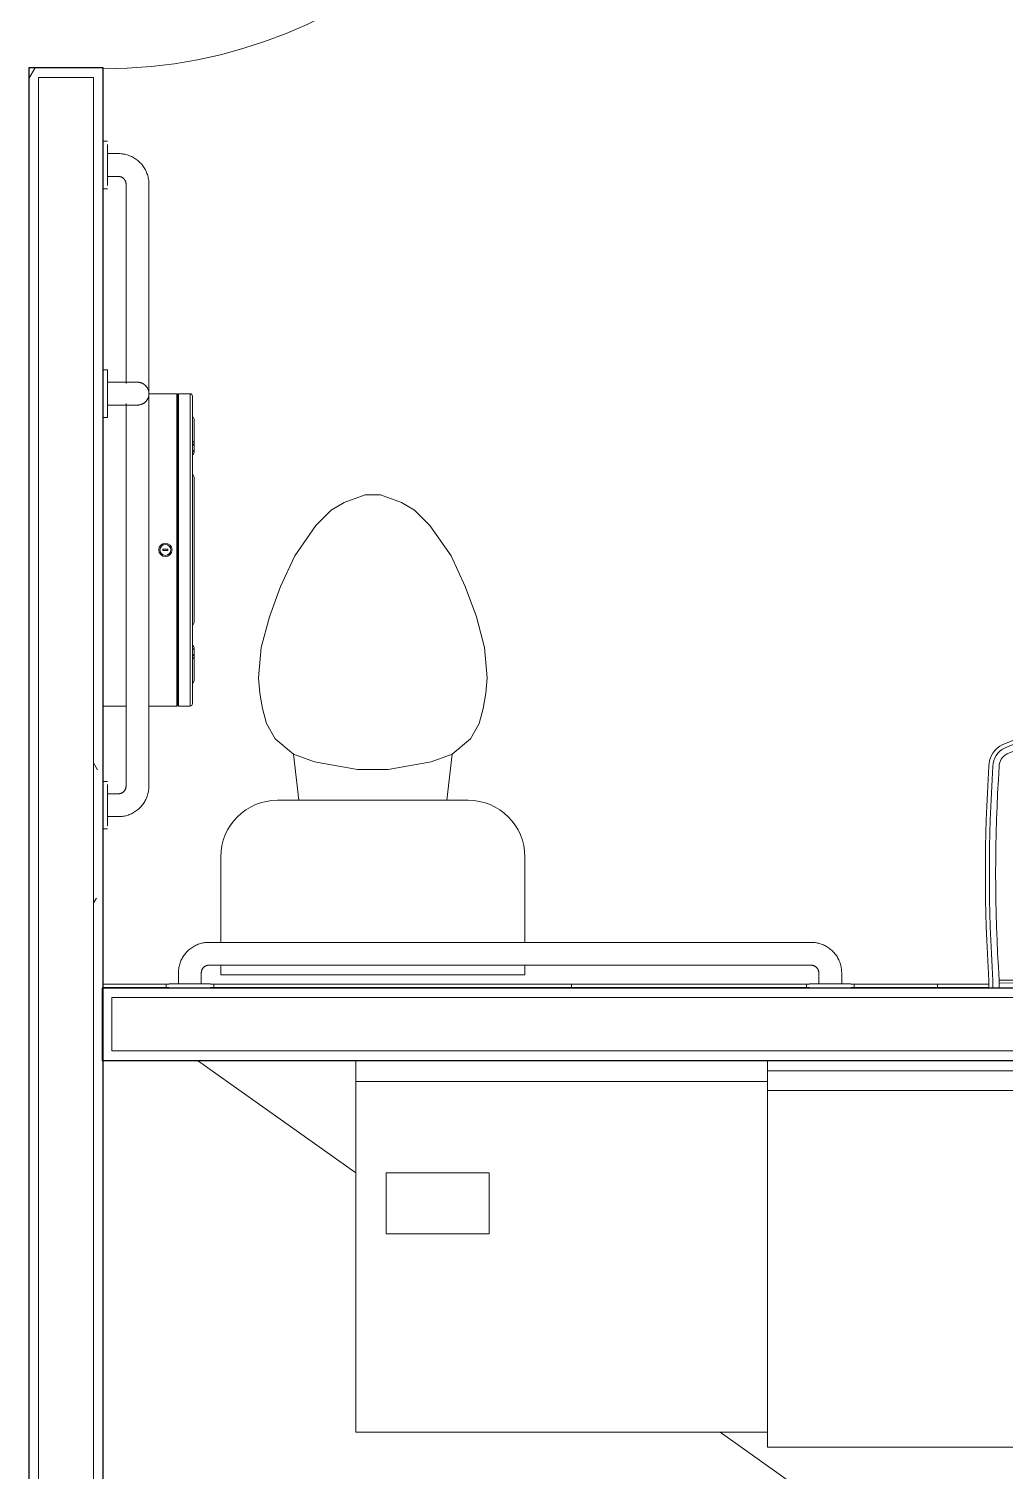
# Model space of a CAD drawing. Header units: inches. Extents: x -1442 to 59636, y -36095 to 792.
# Drawn here: x 58442.4 to 58506.5, y -22497.1 to -22402.5 of the extents above; entities that cross this region are included whole.
import ezdxf

# ---------------------------------------------------------------- set-up
doc = ezdxf.new("R2010")
doc.units = ezdxf.units.IN
doc.header["$MEASUREMENT"] = 0
for name, color, linetype, lineweight in [('A-DOOR', 31, 'Continuous', 9), ('A-FLOR', 192, 'Continuous', 9), ('A-WALL', 113, 'Continuous', 9), ('A-WALL-PATT', 111, 'Continuous', 25), ('I-WALL', 2, 'Continuous', 9), ('P-SANR-FIXT', 6, 'Continuous', 9), ('Q-SPCQ', 91, 'Continuous', 13)]:
    doc.layers.add(name, color=color, linetype=linetype, lineweight=lineweight)
pattern_1 = [(0, (33272.468, 0), (61.44, 15.36), [2.534, -43.546, 2.534, -43.546, -245.76]), (0, (33272.468, 0), (61.44, 15.36), [-92.16, 2.534, -89.626, 2.534, -43.546, -107.52]), (0, (33272.468, 0), (61.44, 15.36), [-230.4, 2.534, -28.186, 2.534, -74.266]), (120, (33295.508, 7.68), (-44.02215, 45.528601), [2.534, -43.546, 2.534, -43.546, -245.76]), (120, (33295.508, 7.68), (-44.02215, 45.528601), [-92.16, 2.534, -89.626, 2.534, -43.546, -107.52]), (120, (33295.508, 7.68), (-44.02215, 45.528601), [-230.4, 2.534, -28.186, 2.534, -74.266]), (240, (33303.188, 38.4), (-17.41785, -60.888601), [2.534, -43.546, 2.534, -43.546, -245.76]), (240, (33303.188, 38.4), (-17.41785, -60.888601), [-92.16, 2.534, -89.626, 2.534, -43.546, -107.52]), (240, (33303.188, 38.4), (-17.41785, -60.888601), [-230.4, 2.534, -28.186, 2.534, -74.266])]

# ---------------------------------------------------------------- blocks, each defined once
blk = doc.blocks.new('Toilet-Domestic-3D - Toilet-Domestic-3D-V45-Egress Plan')
at = {"layer": 'P-SANR-FIXT', "color": 10, "lineweight": 13}
for p, q in [((-2.74, 11), (-1.874, 11.5)), ((-1.874, 11.5), (-0.5, 12)), ((-0.5, 12), (0.5, 12)), ((0.5, 12), (1.874, 11.5)), ((1.874, 11.5), (2.74, 11)), ((-3.74, 10), (-2.74, 11)), ((2.74, 11), (3.74, 10)), ((-5.127, 8), (-3.74, 10)), ((3.74, 10), (5.127, 8)), ((-6.06, 6), (-5.127, 8)), ((5.127, 8), (6.06, 6)), ((-6.788, 4), (-6.06, 6)), ((6.06, 6), (6.788, 4)), ((-7.326, 1.992), (-6.788, 4)), ((6.788, 4), (7.326, 1.992)), ((-7.5, 0), (-7.326, 1.992)), ((7.326, 1.992), (7.5, 0)), ((-7.413, -0.996), (-7.5, 0)), ((7.5, 0), (7.413, -0.996)), ((-7.236, -2), (-7.413, -0.996)), ((7.413, -0.996), (7.236, -2)), ((-6.968, -3), (-7.236, -2)), ((7.236, -2), (6.968, -3)), ((-6.401, -4), (-6.968, -3)), ((6.968, -3), (6.401, -4)), ((-5.209, -5), (-6.401, -4)), ((6.401, -4), (5.209, -5)), ((-3.836, -5.5), (-5.209, -5)), ((-4.862, -8.024), (-5.209, -5)), ((-1, -6), (-3.836, -5.5)), ((3.836, -5.5), (1, -6)), ((5.209, -5), (3.836, -5.5)), ((4.862, -8.024), (5.209, -5)), ((1, -6), (-1, -6)), ((6.25, -8.024), (-6.25, -8.024)), ((-9.976, -11.75), (-9.976, -17.352)), ((9.976, -17.377), (9.976, -11.75)), ((-9.976, -18.851), (-9.976, -19.476)), ((9.976, -19.476), (9.976, -18.826)), ((-9.976, -19.476), (9.976, -19.476))]:
    blk.add_line(p, q, dxfattribs=at)
for centre, start, end in [((-6.25, -11.75), 90, 180), ((6.25, -11.75), 0, 90)]:
    blk.add_arc(centre, 3.726, start, end, dxfattribs=at)
blk = doc.blocks.new('Sink-Bathroom-Kohler-Pinoir-2035-8 - Vitreous_China-0-White-V46-Egress Plan')
at = {"layer": 'P-SANR-FIXT', "color": 7}
for p, q in [((25232.927, -22465.428), (25232.927, -22464.931)), ((25233.183, -22464.922), (25233.183, -22465.428)), ((25233.596, -22465.428), (25233.596, -22464.908)), ((25233.596, -22465.095), (25235.046, -22465.093)), ((25235.046, -22464.908), (25233.597, -22464.908)), ((25254.496, -22464.908), (25253.046, -22464.908)), ((25253.046, -22465.093), (25254.497, -22465.095)), ((25254.497, -22464.908), (25254.497, -22465.428)), ((25254.91, -22465.428), (25254.91, -22464.922)), ((25255.166, -22464.931), (25255.166, -22465.428))]:
    blk.add_line(p, q, dxfattribs=at)
for centre, radius, start, end in [((25244.048, -22472.728), 25.411, 66.33023, 113.67416), ((25244.048, -22472.728), 25.155, 66.33023, 113.67265), ((25244.048, -22472.728), 24.741, 66.33023, 113.66977), ((25234.472, -22450.867), 1.545, 113.96045, 180.03452), ((25244.046, -22461.139), 12.202, 53.76827, 126.23173), ((25244.046, -22461.139), 11.567, 53.69309, 126.30691), ((25253.634, -22450.858), 1.532, 359.50574, 66.33023), ((25234.472, -22450.867), 1.289, 113.98765, 180.39647), ((25234.472, -22450.867), 0.875, 114.05534, 181.29272), ((25253.634, -22450.858), 0.862, 358.07827, 66.33023), ((25253.634, -22450.858), 1.276, 359.09648, 66.33023), ((25339.276, -22457.898), 106.581, 176.21831, 183.7835), ((25339.276, -22457.898), 106.325, 176.21351, 183.78805), ((25339.276, -22457.898), 105.911, 176.20455, 183.79545), ((25239.54, -22455.377), 4.895, 123.55144, 230.63664), ((25248.553, -22455.377), 4.895, 309.36336, 56.44856), ((25148.817, -22457.898), 105.911, 356.20455, 3.79545), ((25148.817, -22457.898), 106.325, 356.21195, 3.78539), ((25148.817, -22457.898), 106.581, 356.2165, 3.78002), ((25239.54, -22455.377), 4.26, 123.35585, 230.42253), ((25248.553, -22455.377), 4.26, 309.57747, 56.64415), ((25244.046, -22448.848), 12.183, 233.65076, 268.80427), ((25244.046, -22459.053), 0.934, 106.05462, 180), ((25244.046, -22459.053), 0.934, 180, 253.94538), ((25244.046, -22448.848), 12.183, 271.19573, 306.34924), ((25244.046, -22459.053), 0.934, 0, 73.94538), ((25244.046, -22459.053), 0.934, 286.05462, 0), ((25244.046, -22448.848), 12.818, 233.57252, 268.86344), ((25244.046, -22448.848), 12.818, 271.13656, 306.42748), ((25240.05, -22463.105), 0.692, 0, 170.18126), ((25248.046, -22463.115), 0.69, 0, 180), ((25240.05, -22463.105), 0.692, 195.218, 0), ((25248.046, -22463.115), 0.69, 180, 0)]:
    blk.add_arc(centre, radius, start, end, dxfattribs=at)
blk = doc.blocks.new('817_Grab_Bars - 8170-001420-V48-Egress Plan')
at = {"layer": 'Q-SPCQ', "color": 10}
for p, q in [((25521.671, -22642.74), (25521.39, -22642.74)), ((25521.671, -22642.95), (25521.671, -22644.303)), ((25522.39, -22643.553), (25521.671, -22643.553)), ((25521.671, -22644.303), (25521.671, -22645.656)), ((25521.671, -22645.053), (25522.39, -22645.053)), ((25521.39, -22645.865), (25521.671, -22645.865)), ((25522.89, -22645.553), (25522.89, -22685.053)), ((25524.39, -22685.053), (25524.39, -22645.553)), ((25521.671, -22684.74), (25521.39, -22684.74)), ((25521.671, -22684.95), (25521.671, -22686.303)), ((25522.39, -22685.553), (25521.671, -22685.553)), ((25521.671, -22686.303), (25521.671, -22687.656)), ((25521.671, -22687.053), (25522.39, -22687.053)), ((25521.39, -22687.865), (25521.671, -22687.865))]:
    blk.add_line(p, q, dxfattribs=at)
at = {"layer": 'Q-SPCQ', "color": 10, "flags": 128}
for points in [[(25524.39, -22645.553), (25524.389, -22645.473), (25524.384, -22645.393), (25524.376, -22645.313), (25524.365, -22645.234), (25524.35, -22645.155), (25524.333, -22645.077), (25524.312, -22645), (25524.289, -22644.924), (25524.262, -22644.848), (25524.232, -22644.774), (25524.2, -22644.701), (25524.164, -22644.629), (25524.126, -22644.559), (25524.085, -22644.49), (25524.041, -22644.424), (25523.994, -22644.358), (25523.945, -22644.295), (25523.894, -22644.234), (25523.84, -22644.175), (25523.784, -22644.118), (25523.725, -22644.064), (25523.665, -22644.011), (25523.602, -22643.962), (25523.537, -22643.914), (25523.471, -22643.87), (25523.403, -22643.828), (25523.333, -22643.789), (25523.262, -22643.753), (25523.189, -22643.719), (25523.115, -22643.689), (25523.04, -22643.661), (25522.964, -22643.637), (25522.887, -22643.615), (25522.809, -22643.597), (25522.73, -22643.582), (25522.651, -22643.57), (25522.572, -22643.561), (25522.492, -22643.555), (25522.412, -22643.553), (25522.39, -22643.553)], [(25522.39, -22645.053), (25522.41, -22645.053), (25522.43, -22645.054), (25522.45, -22645.056), (25522.47, -22645.059), (25522.49, -22645.063), (25522.509, -22645.067), (25522.528, -22645.072), (25522.548, -22645.078), (25522.566, -22645.085), (25522.585, -22645.092), (25522.603, -22645.1), (25522.621, -22645.109), (25522.639, -22645.119), (25522.656, -22645.129), (25522.673, -22645.14), (25522.689, -22645.152), (25522.705, -22645.164), (25522.72, -22645.177), (25522.735, -22645.19), (25522.749, -22645.204), (25522.763, -22645.219), (25522.776, -22645.234), (25522.788, -22645.25), (25522.8, -22645.266), (25522.811, -22645.283), (25522.821, -22645.3), (25522.831, -22645.317), (25522.84, -22645.335), (25522.849, -22645.353), (25522.856, -22645.372), (25522.863, -22645.39), (25522.869, -22645.409), (25522.875, -22645.429), (25522.879, -22645.448), (25522.883, -22645.468), (25522.886, -22645.488), (25522.888, -22645.507), (25522.89, -22645.527), (25522.89, -22645.547), (25522.89, -22645.553)], [(25522.39, -22687.053), (25522.47, -22687.051), (25522.55, -22687.046), (25522.63, -22687.038), (25522.709, -22687.027), (25522.788, -22687.013), (25522.866, -22686.995), (25522.943, -22686.975), (25523.019, -22686.951), (25523.095, -22686.925), (25523.169, -22686.895), (25523.242, -22686.862), (25523.314, -22686.827), (25523.384, -22686.788), (25523.453, -22686.747), (25523.52, -22686.703), (25523.585, -22686.657), (25523.648, -22686.608), (25523.709, -22686.556), (25523.768, -22686.502), (25523.825, -22686.446), (25523.88, -22686.388), (25523.932, -22686.327), (25523.981, -22686.264), (25524.029, -22686.2), (25524.073, -22686.133), (25524.115, -22686.065), (25524.154, -22685.995), (25524.19, -22685.924), (25524.224, -22685.851), (25524.254, -22685.778), (25524.282, -22685.702), (25524.306, -22685.626), (25524.328, -22685.549), (25524.346, -22685.471), (25524.361, -22685.393), (25524.373, -22685.314), (25524.382, -22685.234), (25524.388, -22685.154), (25524.39, -22685.074), (25524.39, -22685.053)], [(25522.89, -22685.053), (25522.89, -22685.073), (25522.889, -22685.093), (25522.887, -22685.113), (25522.884, -22685.132), (25522.88, -22685.152), (25522.876, -22685.172), (25522.871, -22685.191), (25522.865, -22685.21), (25522.858, -22685.229), (25522.851, -22685.248), (25522.843, -22685.266), (25522.834, -22685.284), (25522.824, -22685.301), (25522.814, -22685.318), (25522.803, -22685.335), (25522.791, -22685.351), (25522.779, -22685.367), (25522.766, -22685.383), (25522.753, -22685.397), (25522.739, -22685.411), (25522.724, -22685.425), (25522.709, -22685.438), (25522.693, -22685.451), (25522.677, -22685.462), (25522.66, -22685.474), (25522.643, -22685.484), (25522.626, -22685.494), (25522.608, -22685.503), (25522.59, -22685.511), (25522.571, -22685.519), (25522.553, -22685.526), (25522.534, -22685.532), (25522.514, -22685.537), (25522.495, -22685.542), (25522.475, -22685.546), (25522.455, -22685.549), (25522.436, -22685.551), (25522.416, -22685.552), (25522.396, -22685.553), (25522.39, -22685.553)]]:
    blk.add_lwpolyline(points, dxfattribs=at)
blk = doc.blocks.new('817_Grab_Bars - 8170-001420-V55-Egress Plan')
at = {"layer": 'Q-SPCQ', "color": 10}
for p, q in [((25175.109, -22409.865), (25174.828, -22409.865)), ((25175.109, -22410.075), (25175.109, -22411.428)), ((25175.828, -22410.678), (25175.109, -22410.678)), ((25175.109, -22411.428), (25175.109, -22412.781)), ((25175.109, -22412.178), (25175.828, -22412.178)), ((25176.328, -22412.678), (25176.328, -22425.768)), ((25177.828, -22452.178), (25177.828, -22412.678)), ((25174.828, -22412.99), (25175.109, -22412.99)), ((25176.328, -22427.079), (25176.328, -22452.178)), ((25175.109, -22451.865), (25174.828, -22451.865)), ((25175.109, -22452.075), (25175.109, -22453.428)), ((25175.828, -22452.678), (25175.109, -22452.678)), ((25175.109, -22453.428), (25175.109, -22454.781)), ((25175.109, -22454.178), (25175.828, -22454.178)), ((25174.828, -22454.99), (25175.109, -22454.99))]:
    blk.add_line(p, q, dxfattribs=at)
at = {"layer": 'Q-SPCQ', "color": 10, "flags": 128}
for points in [[(25177.828, -22412.678), (25177.826, -22412.598), (25177.821, -22412.518), (25177.813, -22412.438), (25177.802, -22412.359), (25177.788, -22412.28), (25177.77, -22412.202), (25177.75, -22412.125), (25177.726, -22412.049), (25177.7, -22411.973), (25177.67, -22411.899), (25177.637, -22411.826), (25177.602, -22411.754), (25177.563, -22411.684), (25177.522, -22411.615), (25177.478, -22411.549), (25177.432, -22411.483), (25177.383, -22411.42), (25177.331, -22411.359), (25177.277, -22411.3), (25177.221, -22411.243), (25177.163, -22411.189), (25177.102, -22411.136), (25177.039, -22411.087), (25176.975, -22411.039), (25176.908, -22410.995), (25176.84, -22410.953), (25176.77, -22410.914), (25176.699, -22410.878), (25176.626, -22410.844), (25176.552, -22410.814), (25176.477, -22410.786), (25176.401, -22410.762), (25176.324, -22410.74), (25176.246, -22410.722), (25176.168, -22410.707), (25176.089, -22410.695), (25176.009, -22410.686), (25175.929, -22410.68), (25175.849, -22410.678), (25175.828, -22410.678)], [(25175.828, -22412.178), (25175.848, -22412.178), (25175.868, -22412.179), (25175.888, -22412.181), (25175.907, -22412.184), (25175.927, -22412.188), (25175.947, -22412.192), (25175.966, -22412.197), (25175.985, -22412.203), (25176.004, -22412.21), (25176.022, -22412.217), (25176.041, -22412.225), (25176.059, -22412.234), (25176.076, -22412.244), (25176.093, -22412.254), (25176.11, -22412.265), (25176.126, -22412.277), (25176.142, -22412.289), (25176.157, -22412.302), (25176.172, -22412.315), (25176.186, -22412.329), (25176.2, -22412.344), (25176.213, -22412.359), (25176.226, -22412.375), (25176.237, -22412.391), (25176.248, -22412.408), (25176.259, -22412.425), (25176.269, -22412.442), (25176.278, -22412.46), (25176.286, -22412.478), (25176.294, -22412.497), (25176.301, -22412.515), (25176.307, -22412.534), (25176.312, -22412.554), (25176.317, -22412.573), (25176.32, -22412.593), (25176.323, -22412.613), (25176.326, -22412.632), (25176.327, -22412.652), (25176.328, -22412.672), (25176.328, -22412.678)], [(25175.828, -22454.178), (25175.908, -22454.176), (25175.988, -22454.171), (25176.067, -22454.163), (25176.146, -22454.152), (25176.225, -22454.138), (25176.303, -22454.12), (25176.38, -22454.1), (25176.457, -22454.076), (25176.532, -22454.05), (25176.607, -22454.02), (25176.68, -22453.987), (25176.751, -22453.952), (25176.821, -22453.913), (25176.89, -22453.872), (25176.957, -22453.828), (25177.022, -22453.782), (25177.085, -22453.733), (25177.146, -22453.681), (25177.206, -22453.627), (25177.262, -22453.571), (25177.317, -22453.513), (25177.369, -22453.452), (25177.419, -22453.389), (25177.466, -22453.325), (25177.511, -22453.258), (25177.553, -22453.19), (25177.592, -22453.12), (25177.628, -22453.049), (25177.661, -22452.976), (25177.692, -22452.903), (25177.719, -22452.827), (25177.744, -22452.751), (25177.765, -22452.674), (25177.783, -22452.596), (25177.799, -22452.518), (25177.811, -22452.439), (25177.819, -22452.359), (25177.825, -22452.279), (25177.828, -22452.199), (25177.828, -22452.178)], [(25176.328, -22452.178), (25176.327, -22452.198), (25176.326, -22452.218), (25176.324, -22452.238), (25176.321, -22452.257), (25176.318, -22452.277), (25176.313, -22452.297), (25176.308, -22452.316), (25176.302, -22452.335), (25176.296, -22452.354), (25176.288, -22452.373), (25176.28, -22452.391), (25176.271, -22452.409), (25176.262, -22452.426), (25176.251, -22452.443), (25176.24, -22452.46), (25176.229, -22452.476), (25176.217, -22452.492), (25176.204, -22452.508), (25176.19, -22452.522), (25176.176, -22452.536), (25176.161, -22452.55), (25176.146, -22452.563), (25176.131, -22452.576), (25176.114, -22452.587), (25176.098, -22452.599), (25176.081, -22452.609), (25176.063, -22452.619), (25176.046, -22452.628), (25176.027, -22452.636), (25176.009, -22452.644), (25175.99, -22452.651), (25175.971, -22452.657), (25175.952, -22452.662), (25175.932, -22452.667), (25175.913, -22452.671), (25175.893, -22452.674), (25175.873, -22452.676), (25175.853, -22452.677), (25175.833, -22452.678), (25175.828, -22452.678)]]:
    blk.add_lwpolyline(points, dxfattribs=at)
blk = doc.blocks.new('Dispenser-Toilet_Tissue-Frost_Products_LTD_-Jumbo-169 - Steel-Brushed-Stainless_Steel-V56-Egress Plan')
at = {"layer": 'Q-SPCQ', "color": 10}
for p, q in [((25179.668, -22426.429), (25177.802, -22426.429)), ((25179.668, -22426.429), (25179.668, -22446.926)), ((25179.728, -22446.869), (25179.728, -22426.489)), ((25179.759, -22426.489), (25179.728, -22426.489)), ((25180.528, -22426.429), (25179.759, -22426.429)), ((25179.759, -22426.429), (25179.759, -22426.489)), ((25179.759, -22426.489), (25179.759, -22446.87)), ((25180.528, -22446.926), (25180.528, -22426.429)), ((25180.688, -22427.941), (25180.688, -22426.589)), ((25180.688, -22445.417), (25180.688, -22427.941)), ((25180.788, -22430.273), (25180.788, -22428.103)), ((25180.688, -22431.742), (25180.688, -22430.435)), ((25180.788, -22441.432), (25180.788, -22431.926)), ((25178.73, -22436.638), (25178.73, -22436.719)), ((25179.067, -22436.638), (25178.73, -22436.638)), ((25178.73, -22436.719), (25179.067, -22436.719)), ((25179.067, -22436.719), (25179.067, -22436.638)), ((25180.688, -22442.924), (25180.688, -22441.617)), ((25180.788, -22445.256), (25180.788, -22443.085)), ((25180.688, -22446.769), (25180.688, -22445.417)), ((25174.828, -22446.926), (25176.331, -22446.926)), ((25177.828, -22446.926), (25179.668, -22446.926)), ((25179.728, -22446.869), (25179.759, -22446.869)), ((25179.759, -22446.869), (25179.759, -22446.926)), ((25179.759, -22446.926), (25180.528, -22446.926))]:
    blk.add_line(p, q, dxfattribs=at)
for radius in [0.438, 0.358]:
    blk.add_circle((25178.909, -22436.679), radius, dxfattribs=at)
for centre, radius, start, end in [((25179.668, -22426.489), 0.06, 0, 90), ((25180.528, -22426.589), 0.16, 0, 90), ((25180.608, -22428.103), 0.18, 0, 63.6122), ((25180.672, -22429.655), 0.118, 10.8116, 82.35689), ((25180.637, -22429.653), 0.151, 289.63407, 357.32096), ((25180.637, -22429.676), 0.151, 289.63407, 356.83311), ((25180.608, -22429.684), 0.18, 296.3878, 0), ((25180.67, -22430.256), 0.119, 10.04014, 81.51951), ((25180.637, -22430.255), 0.151, 289.63407, 357.32096), ((25180.637, -22430.263), 0.151, 289.63407, 357.32096), ((25180.608, -22430.273), 0.18, 296.3878, 0), ((25180.568, -22431.926), 0.22, 0, 56.94427), ((25180.568, -22441.432), 0.22, 303.05573, 0), ((25180.608, -22443.085), 0.18, 0, 63.6122), ((25180.637, -22443.095), 0.151, 2.67904, 70.36593), ((25180.637, -22443.103), 0.151, 2.67904, 70.36593), ((25180.67, -22443.102), 0.119, 278.48049, 349.95986), ((25180.608, -22443.674), 0.18, 0, 63.60843), ((25180.637, -22443.683), 0.151, 3.16673, 70.37261), ((25180.637, -22443.705), 0.151, 2.67904, 70.36528), ((25180.672, -22443.703), 0.118, 277.64311, 349.1884), ((25180.608, -22445.256), 0.18, 296.3878, 0), ((25179.668, -22446.866), 0.0601, 270, 357.31847), ((25180.528, -22446.766), 0.16, 270, 359.00189)]:
    blk.add_arc(centre, radius, start, end, dxfattribs=at)
blk = doc.blocks.new('817_Grab_Bars - 8170-001180-V52-Egress Plan')
at = {"layer": 'Q-SPCQ', "color": 10}
for p, q in [((25308.484, -22751.928), (25308.203, -22751.928)), ((25308.484, -22751.928), (25308.203, -22751.928)), ((25308.484, -22751.928), (25308.484, -22755.053)), ((25308.484, -22752.137), (25308.484, -22751.928)), ((25308.484, -22751.928), (25308.484, -22752.137)), ((25308.484, -22752.137), (25308.484, -22751.928)), ((25309.203, -22752.74), (25308.484, -22752.74)), ((25309.203, -22752.74), (25308.484, -22752.74)), ((25308.484, -22754.24), (25309.203, -22754.24)), ((25308.484, -22754.24), (25309.203, -22754.24)), ((25308.203, -22755.053), (25308.484, -22755.053)), ((25308.203, -22755.053), (25308.484, -22755.053))]:
    blk.add_line(p, q, dxfattribs=at)
at = {"layer": 'Q-SPCQ', "color": 10, "flags": 128}
for points in [[(25310.453, -22752.74), (25310.452, -22752.74), (25310.449, -22752.74), (25310.444, -22752.74), (25310.437, -22752.74), (25310.428, -22752.74), (25310.417, -22752.74), (25310.404, -22752.74), (25310.389, -22752.74), (25310.373, -22752.74), (25310.354, -22752.74), (25310.334, -22752.74), (25310.311, -22752.74), (25310.287, -22752.74), (25310.262, -22752.74), (25310.234, -22752.74), (25310.205, -22752.74), (25310.175, -22752.74), (25310.142, -22752.74), (25310.109, -22752.74), (25310.074, -22752.74), (25310.037, -22752.74), (25309.999, -22752.74), (25309.96, -22752.74), (25309.92, -22752.74), (25309.878, -22752.74), (25309.836, -22752.74), (25309.792, -22752.74), (25309.747, -22752.74), (25309.702, -22752.74), (25309.656, -22752.74), (25309.609, -22752.74), (25309.561, -22752.74), (25309.513, -22752.74), (25309.464, -22752.74), (25309.415, -22752.74), (25309.366, -22752.74), (25309.316, -22752.74), (25309.266, -22752.74), (25309.216, -22752.74), (25309.203, -22752.74)], [(25309.203, -22752.74), (25309.253, -22752.74), (25309.303, -22752.74), (25309.352, -22752.74), (25309.402, -22752.74), (25309.451, -22752.74), (25309.5, -22752.74), (25309.548, -22752.74), (25309.596, -22752.74), (25309.643, -22752.74), (25309.689, -22752.74), (25309.735, -22752.74), (25309.78, -22752.74), (25309.824, -22752.74), (25309.867, -22752.74), (25309.909, -22752.74), (25309.949, -22752.74), (25309.989, -22752.74), (25310.027, -22752.74), (25310.064, -22752.74), (25310.099, -22752.74), (25310.134, -22752.74), (25310.166, -22752.74), (25310.197, -22752.74), (25310.227, -22752.74), (25310.255, -22752.74), (25310.281, -22752.74), (25310.305, -22752.74), (25310.328, -22752.74), (25310.349, -22752.74), (25310.368, -22752.74), (25310.385, -22752.74), (25310.4, -22752.74), (25310.414, -22752.74), (25310.425, -22752.74), (25310.435, -22752.74), (25310.442, -22752.74), (25310.448, -22752.74), (25310.451, -22752.74), (25310.453, -22752.74)], [(25310.453, -22752.74), (25310.483, -22752.741), (25310.513, -22752.743), (25310.543, -22752.746), (25310.572, -22752.75), (25310.602, -22752.755), (25310.631, -22752.762), (25310.66, -22752.77), (25310.689, -22752.778), (25310.717, -22752.788), (25310.745, -22752.8), (25310.772, -22752.812), (25310.799, -22752.825), (25310.825, -22752.839), (25310.851, -22752.855), (25310.876, -22752.871), (25310.901, -22752.889), (25310.924, -22752.907), (25310.947, -22752.926), (25310.969, -22752.947), (25310.991, -22752.968), (25311.011, -22752.99), (25311.031, -22753.012), (25311.049, -22753.036), (25311.067, -22753.06), (25311.084, -22753.085), (25311.1, -22753.111), (25311.114, -22753.137), (25311.128, -22753.164), (25311.14, -22753.191), (25311.152, -22753.219), (25311.162, -22753.247), (25311.171, -22753.275), (25311.179, -22753.304), (25311.186, -22753.333), (25311.192, -22753.363), (25311.196, -22753.392), (25311.2, -22753.422), (25311.202, -22753.452), (25311.203, -22753.482), (25311.203, -22753.49)], [(25309.203, -22754.24), (25309.253, -22754.24), (25309.303, -22754.24), (25309.352, -22754.24), (25309.402, -22754.24), (25309.451, -22754.24), (25309.5, -22754.24), (25309.548, -22754.24), (25309.596, -22754.24), (25309.643, -22754.24), (25309.689, -22754.24), (25309.735, -22754.24), (25309.78, -22754.24), (25309.824, -22754.24), (25309.867, -22754.24), (25309.909, -22754.24), (25309.949, -22754.24), (25309.989, -22754.24), (25310.027, -22754.24), (25310.064, -22754.24), (25310.099, -22754.24), (25310.134, -22754.24), (25310.166, -22754.24), (25310.197, -22754.24), (25310.227, -22754.24), (25310.255, -22754.24), (25310.281, -22754.24), (25310.305, -22754.24), (25310.328, -22754.24), (25310.349, -22754.24), (25310.368, -22754.24), (25310.385, -22754.24), (25310.4, -22754.24), (25310.414, -22754.24), (25310.425, -22754.24), (25310.435, -22754.24), (25310.442, -22754.24), (25310.448, -22754.24), (25310.451, -22754.24), (25310.453, -22754.24)], [(25310.453, -22754.24), (25310.452, -22754.24), (25310.449, -22754.24), (25310.444, -22754.24), (25310.437, -22754.24), (25310.428, -22754.24), (25310.417, -22754.24), (25310.404, -22754.24), (25310.389, -22754.24), (25310.373, -22754.24), (25310.354, -22754.24), (25310.334, -22754.24), (25310.311, -22754.24), (25310.287, -22754.24), (25310.262, -22754.24), (25310.234, -22754.24), (25310.205, -22754.24), (25310.175, -22754.24), (25310.142, -22754.24), (25310.109, -22754.24), (25310.074, -22754.24), (25310.037, -22754.24), (25309.999, -22754.24), (25309.96, -22754.24), (25309.92, -22754.24), (25309.878, -22754.24), (25309.836, -22754.24), (25309.792, -22754.24), (25309.747, -22754.24), (25309.702, -22754.24), (25309.656, -22754.24), (25309.609, -22754.24), (25309.561, -22754.24), (25309.513, -22754.24), (25309.464, -22754.24), (25309.415, -22754.24), (25309.366, -22754.24), (25309.316, -22754.24), (25309.266, -22754.24), (25309.216, -22754.24), (25309.203, -22754.24)], [(25311.203, -22753.49), (25311.202, -22753.52), (25311.2, -22753.55), (25311.197, -22753.58), (25311.193, -22753.61), (25311.188, -22753.639), (25311.181, -22753.669), (25311.174, -22753.698), (25311.165, -22753.726), (25311.155, -22753.755), (25311.144, -22753.782), (25311.131, -22753.81), (25311.118, -22753.837), (25311.104, -22753.863), (25311.088, -22753.889), (25311.072, -22753.914), (25311.054, -22753.938), (25311.036, -22753.962), (25311.017, -22753.985), (25310.996, -22754.007), (25310.975, -22754.028), (25310.953, -22754.049), (25310.931, -22754.068), (25310.907, -22754.087), (25310.883, -22754.105), (25310.858, -22754.121), (25310.832, -22754.137), (25310.806, -22754.152), (25310.779, -22754.165), (25310.752, -22754.178), (25310.724, -22754.189), (25310.696, -22754.2), (25310.668, -22754.209), (25310.639, -22754.217), (25310.61, -22754.224), (25310.58, -22754.229), (25310.551, -22754.234), (25310.521, -22754.237), (25310.491, -22754.239), (25310.461, -22754.24), (25310.453, -22754.24)]]:
    blk.add_lwpolyline(points, dxfattribs=at)
blk = doc.blocks.new('Locker Rooms and Restrooms_rvt-2-Egress Plan')
at = {"layer": 'A-WALL-PATT', "lineweight": 9}
h = blk.add_hatch(dxfattribs=at)
h.set_pattern_fill('FP_34', color=27, style=0, pattern_type=2)
h.set_pattern_definition([(180, (58537.984, -22477.428), (48, -24), [48, 0, 0, 0]), (270, (58513.984, -22465.43), (48, 3e-15), [12, -12]), (270, (58525.984, -22477.43), (48, 3e-15), [12, -12]), (270, (58501.984, -22477.43), (48, 3e-15), [12, -12]), (180, (58537.984, -22489.428), (48, -24), [48, 0, 0, 0]), (270, (58489.984, -22465.43), (48, 3e-15), [12, -12])])
h.paths.add_polyline_path([(25174.828, -22465.428), (25179.162, -22465.428), (25179.162, -22465.178), (25174.828, -22465.178), (25174.828, -22465.327)], flags=0)
h.paths.add_polyline_path([(25261.39, -22465.428), (25261.39, -22465.178), (25255.166, -22465.178), (25255.166, -22465.428), (25258.416, -22465.428)], flags=0)
h.paths.add_polyline_path([(25181.868, -22465.428), (25221.162, -22465.428), (25221.162, -22465.178), (25181.868, -22465.178)], flags=0)
h.paths.add_polyline_path([(25232.695, -22465.428), (25232.927, -22465.428), (25232.927, -22465.178), (25223.868, -22465.178), (25223.868, -22465.428)], flags=0)
h = blk.add_hatch(dxfattribs=at)
h.set_pattern_fill('FP_13', style=0, pattern_type=2)
h.set_pattern_definition(pattern_1)
h.paths.add_polyline_path([(25175.39, -22469.553), (25175.39, -22466.053), (25262.015, -22466.053), (25262.015, -22465.428), (25174.828, -22465.49), (25174.828, -22469.553)], flags=0)
h.paths.add_polyline_path([(25265.515, -22466.053), (25266.046, -22466.053), (25266.015, -22465.428), (25265.515, -22465.428), (25265.515, -22465.556)], flags=0)
at = {"layer": 'A-WALL', "color": 10, "lineweight": 13}
for p, q in [((25179.162, -22465.178), (25174.828, -22465.178)), ((25221.162, -22465.178), (25181.868, -22465.178)), ((25232.927, -22465.178), (25223.868, -22465.178))]:
    blk.add_line(p, q, dxfattribs=at)
at = {"layer": 'A-WALL', "color": 7}
for p, q in [((25175.39, -22466.053), (25175.39, -22469.553)), ((25175.39, -22466.053), (25262.015, -22466.053)), ((25175.39, -22469.553), (25266.046, -22469.553))]:
    blk.add_line(p, q, dxfattribs=at)
at = {"layer": 'I-WALL', "color": 250, "lineweight": 25}
for p, q in [((25261.39, -22465.428), (25174.765, -22465.428)), ((25174.765, -22465.428), (25174.765, -22466.053)), ((25174.765, -22466.053), (25174.765, -22469.553)), ((25174.765, -22469.553), (25174.765, -22470.178)), ((25174.765, -22470.178), (25266.046, -22470.178))]:
    blk.add_line(p, q, dxfattribs=at)
at = {"color": 10, "lineweight": 13}
for name, p in [('817_Grab_Bars - 8170-001420-V55-Egress Plan', (0, 0)), ('817_Grab_Bars - 8170-001180-V52-Egress Plan', (-133.375, 327.062)), ('Dispenser-Toilet_Tissue-Frost_Products_LTD_-Jumbo-169 - Steel-Brushed-Stainless_Steel-V56-Egress Plan', (0, 0)), ('Toilet-Domestic-3D - Toilet-Domestic-3D-V45-Egress Plan', (25192.515, -22445.077)), ('Sink-Bathroom-Kohler-Pinoir-2035-8 - Vitreous_China-0-White-V46-Egress Plan', (0, 0))]:
    blk.add_blockref(name, p, dxfattribs=at)
at = {"color": 10, "lineweight": 13, "rotation": 90.00000000000001}
blk.add_blockref('817_Grab_Bars - 8170-001420-V48-Egress Plan', (2536.212, -47986.818), dxfattribs=at)
blk = doc.blocks.new('Struct_Xcel_Sports Complex_rvt-2-Egress Plan')
at = {"layer": 'A-FLOR', "color": 7}
for p, q in [((25191.39, -22477.552), (25181.019, -22470.178)), ((25238.765, -22511.24), (25215.298, -22494.553))]:
    blk.add_line(p, q, dxfattribs=at)
blk = doc.blocks.new('Single-Flush - 32_ x 84_-460923-Egress Plan')
at = {"layer": 'A-DOOR', "lineweight": 13}
for p, q in [((14, -2.437), (14, -34.442)), ((16, -2.437), (14, -2.437)), ((16, -2.437), (16, -34.442)), ((16, -34.442), (14, -34.442))]:
    blk.add_line(p, q, dxfattribs=at)
at = {"layer": 'A-DOOR'}
blk.add_arc((16, -2.437), 32.067, 180, 266.42413, dxfattribs=at)
blk = doc.blocks.new('Washing Machine - 26_x26_ - Private-V9-Egress Plan')
at = {"layer": 'P-SANR-FIXT', "lineweight": 13}
for p, q in [((0.625, 13), (1.313, 13)), ((1.313, 13), (1.409, 13)), ((1.313, 13), (1.313, -13)), ((2.594, 13), (2.594, -13)), ((25, 13), (26, 13)), ((26, 13), (26, -13)), ((1.313, -13), (0.625, -13)), ((1.409, -13), (1.313, -13)), ((26, -13), (25, -13))]:
    blk.add_line(p, q, dxfattribs=at)
blk = doc.blocks.new('Dryer - 27_ x 25_ x 35_-V10-Egress Plan')
at = {"layer": 'Q-SPCQ'}
for p, q in [((1.421, 0.112), (28.421, 0.112)), ((1.421, -23.479), (1.421, 0.112)), ((28.421, 0.112), (28.421, -24.263)), ((19.671, -12.888), (26.421, -12.888)), ((19.671, -16.888), (19.671, -12.888)), ((26.421, -16.888), (26.421, -12.888)), ((19.671, -16.888), (26.421, -16.888)), ((1.421, -22.888), (28.421, -22.888))]:
    blk.add_line(p, q, dxfattribs=at)

msp = doc.modelspace()

# ---------------------------------------------------------------- hatches: boundary and pattern name
at = {"layer": 'A-WALL-PATT', "lineweight": 9}
h = msp.add_hatch(dxfattribs=at)
h.set_pattern_fill('FP_13', color=256, style=0, pattern_type=2)
h.set_pattern_definition(pattern_1)
h.paths.add_polyline_path([(58442.421, -22787.303), (58443.046, -22787.303), (58443.046, -22627.178), (58442.421, -22627.178), (58442.421, -22786.553)], flags=0)
h.paths.add_polyline_path([(58443.046, -22623.553), (58443.046, -22602.678), (58444.859, -22602.678), (58444.859, -22602.053), (58442.421, -22602.053), (58442.421, -22623.553)], flags=0)
h.paths.add_polyline_path([(58444.859, -22566.053), (58444.859, -22565.428), (58443.046, -22565.428), (58443.046, -22553.678), (58444.859, -22553.678), (58444.859, -22553.053), (58442.421, -22553.053), (58442.421, -22566.053), (58443.152, -22566.053)], flags=0)
h.paths.add_polyline_path([(58443.05, -22517.053), (58444.859, -22517.053), (58444.859, -22516.428), (58443.046, -22516.428), (58443.046, -22405.678), (58444.859, -22405.678), (58444.848, -22405.053), (58442.421, -22405.053), (58442.421, -22517.053), (58443.046, -22517.053)], flags=0)
h.paths.add_polyline_path([(58443.046, -22373.053), (58444.859, -22373.053), (58444.859, -22372.428), (58443.046, -22372.428), (58443.019, -22370.303), (58442.421, -22370.303), (58442.421, -22373.053)], flags=0)
h = msp.add_hatch(dxfattribs=at)
h.set_pattern_fill('FP_13', color=256, style=0, pattern_type=2)
h.set_pattern_definition(pattern_1)
h.paths.add_polyline_path([(58446.984, -22787.303), (58447.296, -22787.303), (58447.296, -22602.053), (58444.859, -22602.053), (58444.859, -22602.678), (58446.671, -22602.678), (58446.671, -22787.303)], flags=0)
h.paths.add_polyline_path([(58446.671, -22566.053), (58447.296, -22566.053), (58447.296, -22561.178), (58446.671, -22561.178), (58446.671, -22565.428), (58444.859, -22565.428), (58444.859, -22566.053), (58446.563, -22566.053)], flags=0)
h.paths.add_polyline_path([(58446.984, -22557.553), (58447.296, -22557.553), (58447.296, -22553.053), (58444.859, -22553.053), (58444.859, -22553.678), (58446.671, -22553.678), (58446.671, -22557.553)], flags=0)
h.paths.add_polyline_path([(58447.296, -22517.053), (58447.296, -22405.053), (58444.859, -22405.053), (58444.859, -22405.678), (58446.671, -22405.678), (58446.671, -22516.428), (58444.859, -22516.428), (58444.859, -22517.053), (58446.984, -22517.053)], flags=0)
h.paths.add_polyline_path([(58444.859, -22373.053), (58447.296, -22373.053), (58447.296, -22370.303), (58446.671, -22370.303), (58446.671, -22372.428), (58444.859, -22372.428)], flags=0)

# ---------------------------------------------------------------- linework, layer by layer
at = {"layer": 'A-WALL'}
for p, q in [((58446.671, -22405.678), (58443.046, -22405.678)), ((58443.046, -22405.678), (58443.046, -22516.428)), ((58446.671, -22516.428), (58446.671, -22405.678))]:
    msp.add_line(p, q, dxfattribs=at)
at = {"layer": 'I-WALL', "lineweight": 25}
for p, q in [((58447.296, -22405.053), (58442.421, -22405.053)), ((58442.421, -22405.053), (58442.421, -22517.053)), ((58447.296, -22517.053), (58447.296, -22405.053))]:
    msp.add_line(p, q, dxfattribs=at)

# ---------------------------------------------------------------- block references
at = {"color": 250, "lineweight": 5}
for name in ['Struct_Xcel_Sports Complex_rvt-2-Egress Plan', 'Locker Rooms and Restrooms_rvt-2-Egress Plan']:
    msp.add_blockref(name, (33272.468, 0), dxfattribs=at)
at = {"layer": 'A-DOOR', "lineweight": 13, "rotation": 90}
msp.add_blockref('Single-Flush - 32_ x 84_-460923-Egress Plan', (58444.859, -22389.053), dxfattribs=at)
at = {"layer": 'P-SANR-FIXT', "lineweight": 13, "rotation": 270}
msp.add_blockref('Washing Machine - 26_x26_ - Private-V9-Egress Plan', (58503.859, -22469.553), dxfattribs=at)
at = {"layer": 'Q-SPCQ', "rotation": 180}
msp.add_blockref('Dryer - 27_ x 25_ x 35_-V10-Egress Plan', (58492.279, -22494.441), dxfattribs=at)

doc.saveas('drawing.dxf')
